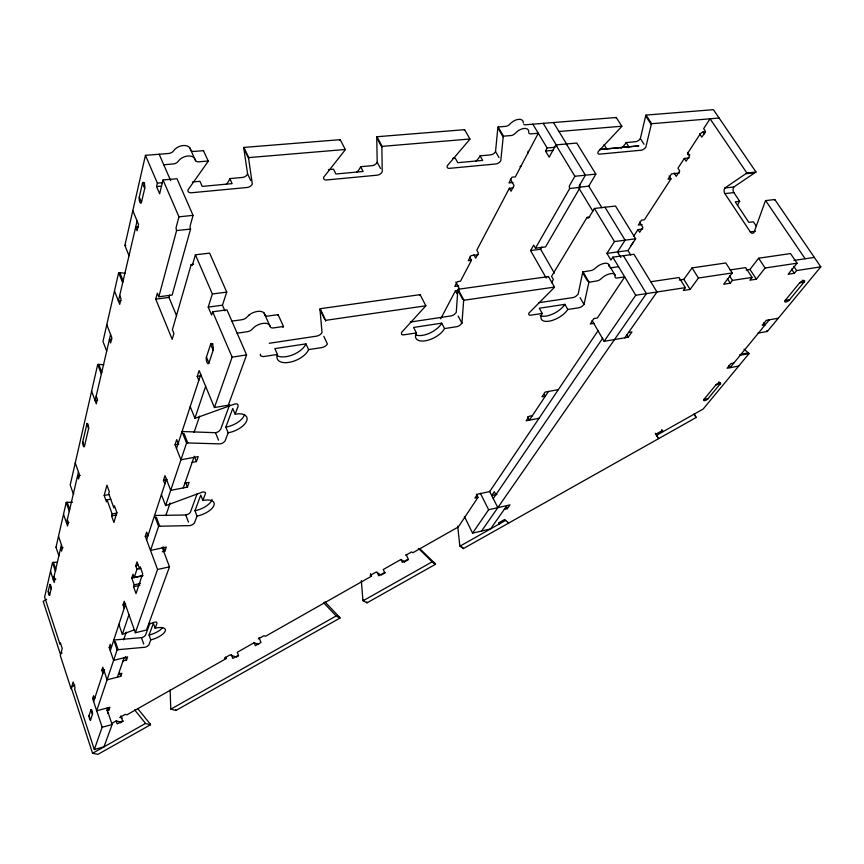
<?xml version="1.0" encoding="UTF-8"?>
<svg xmlns="http://www.w3.org/2000/svg" width="864" height="864" viewBox="0 0 864 864"><rect width="100%" height="100%" fill="white"/><g stroke="black" fill="none" stroke-linecap="round" stroke-linejoin="round"><path stroke-width="1.3" d="M594.184 323.32L590.296 323.957L593.86 318.568L597.348 318.006L624.704 276.901L617.166 277.992A4.612 2.074 -31.3 0 1 615.06 276.545A9.202 4.158 -31.1 0 0 611.842 273.521A9.202 4.158 -31.1 0 0 603.439 276.815L600.394 279.364A4.633 2.106 -31 0 1 596.711 280.962L588.881 282.301L584.021 304.452L581.688 306.601A4.514 2.02 -30.3 0 1 578.632 307.811L567.821 309.485L566.363 311.429A15.822 7.182 -29.8 0 1 547.744 321.354A15.822 7.182 -29.8 0 1 542.257 313.448L530.464 315.23A4.547 2.095 -29.5 0 1 528.973 314.744L528.757 314.366A4.547 2.095 -29.5 0 1 529.092 312.908L553.813 287.971A4.666 2.182 -30.2 0 0 554.483 287.096L548.478 276.566L458.093 289.289A4.73 2.354 -28.7 0 0 457.801 290.142L456.268 312.466L454.021 314.69A4.644 2.268 -28.1 0 1 450.781 315.954L410.346 322.045M444.539 328.579L441.72 323.147L413.597 327.445L416.383 332.942A16.448 7.992 -27.5 0 0 425.207 340.816A16.448 7.992 -27.5 0 0 444.539 328.579L456.43 326.732A4.666 2.246 -28.1 0 0 459.67 325.458L461.948 323.233L463.622 301.093A4.752 2.333 -28.6 0 1 463.925 300.251L458.093 289.289M499.046 157.626L495.547 151.589L497.826 127.861A4.331 2.452 -33 0 1 498.118 126.986L505.613 126.382A4.342 2.452 -33.1 0 0 509.987 124.038A8.64 4.849 -33.2 0 1 518.735 119.34A8.64 4.849 -33.2 0 1 523.26 122.98M498.118 126.986L503.496 136.166A4.352 2.43 -32.8 0 0 503.204 137.052L500.796 160.661A4.244 2.344 -32 0 1 495.796 163.966L449.572 168.34A4.298 2.441 -31 0 1 447.358 165.65L469.346 139.903A4.417 2.538 -32 0 0 469.93 138.996L464.605 129.676L376.952 136.728A4.471 2.722 -30.1 0 0 376.736 137.635L377.212 162.216L380.549 168.556M608.926 266.285A9.169 4.201 -31.2 0 0 605.686 263.218A9.169 4.201 -31.2 0 0 597.316 266.49L594.292 269.039A4.612 2.128 -31.1 0 1 590.63 270.637L582.8 271.933L578.113 294.246L575.802 296.395A4.493 2.052 -30.4 0 1 572.756 297.605L538.499 302.756M57.164 562.216L53.428 562.367A3.402 1.469 -18.4 0 0 52.52 562.496L44.626 597.078L59.994 644.242L60.372 642.805L62.219 648.464L60.318 655.603L71.118 688.856L73.138 681.934L75.038 687.755L74.628 689.126L94.316 749.542L103.982 746.863L112.093 724.561L106.682 708.394M58.871 555.79L55.998 547.247L66.226 502.416A3.607 1.674 -18.4 0 1 67.198 502.308L72.468 502.276M103.766 364.77L98.809 364.414A4.115 2.236 -18.9 0 0 97.708 364.478L70.211 484.985L73.321 493.916A3.694 1.739 -18.5 0 0 73.84 493.798M125.161 273.316L119.837 272.646A4.439 2.646 -19.6 0 0 118.66 272.668L102.967 341.442L106.682 351.184M129.319 255.625A4.547 2.776 -20.1 0 1 129.006 255.668L124.87 245.473L145.444 155.336L168.75 153.457A4.817 3.197 -22.5 0 0 173.578 150.822A9.558 6.307 -23 0 1 183.244 145.53A9.558 6.307 -23 0 1 190.523 149.472A4.774 3.143 -23.6 0 0 194.13 151.427L203.472 150.671L208.181 161.006A4.784 3.11 -23.7 0 1 207.727 162L187.985 189.896A4.676 2.97 -22.9 0 0 191.484 192.748L247.082 187.488A4.579 2.862 -25 0 0 252.288 183.892L248.616 158.544A4.687 2.992 -25.6 0 1 248.735 157.604L243.918 147.42L340.222 139.676L345.276 149.483A4.579 2.819 -28.6 0 1 344.747 150.433L323.73 177.206A4.46 2.7 -27.7 0 0 326.527 179.971L377.114 175.187A4.396 2.592 -29.2 0 0 382.223 171.742L381.877 147.29A4.493 2.7 -30 0 1 382.093 146.383L376.952 136.728M48.298 591.03L49.788 584.582L51.16 588.751L49.658 595.177A2.408 0.551 78.2 0 1 48.719 594.248A2.408 0.551 78.2 0 1 48.298 591.03L49.68 595.112M84.424 446.407L88.592 428.609A2.894 0.778 80.1 0 0 88.106 424.602A2.894 0.778 80.1 0 0 86.897 423.965L82.771 441.796L84.424 446.407A2.84 0.767 79.2 0 1 83.225 445.63A2.84 0.767 79.2 0 1 82.76 441.763M144.698 188.536L142.474 183.287A3.65 1.177 82.9 0 1 144.169 183.406A3.65 1.177 82.9 0 1 144.698 188.536L141.48 202.273A3.607 1.156 82.7 0 1 139.817 202.1A3.607 1.156 82.7 0 1 139.288 197.046L142.474 183.287L144.731 183.082M61.43 544.828L53.287 579.679L55.836 579.128M78.462 471.96L66.517 523.033L68.99 522.547M110.581 334.498L95.116 400.669L97.654 400.27M137.106 221L118.411 301.018L120.96 300.694M621.13 148.176A14.321 7.333 -34.2 0 0 626.162 142.571L635.526 141.718A4.082 2.063 -34.5 0 0 640.364 138.586L645.656 115.927A4.18 2.128 -35.3 0 1 646.034 115.085L713.394 109.674L755.989 172.012L733.871 186.97L733.298 188.179A3.985 2.743 88.1 0 0 733.871 192.586L739.67 201.28A13.986 9.731 87.2 0 0 737.64 205.492M646.034 115.085L651.661 123.714A4.201 2.117 -35.1 0 0 651.272 124.546L645.84 147.107A4.093 2.041 -34.4 0 1 640.991 150.239L599.821 154.127A4.136 2.128 -33.8 0 1 598.277 151.546L621.205 127.084A4.234 2.192 -34.6 0 0 621.842 126.22L616.259 117.482L525.496 124.783A4.32 2.408 -33.5 0 1 523.768 124.373M193.655 264.287L191.182 264.578L172.379 329.767L173.902 333.482L172.195 339.347L155.747 299.138L157.345 293.155L158.825 296.773L172.13 295.056L190.577 229.068A2.516 0.886 82.6 0 1 190.231 225.536L193.072 215.374L177.001 178.74L163.037 179.982L159.635 193.752L156.557 186.559L157.388 183.136L145.444 155.336M107.06 499.867L106.51 501.908L104.188 495.461L106.942 485.147L109.296 491.638L108.734 493.7L113.854 507.859L114.437 505.807L116.824 512.395L113.929 522.515L111.575 515.97L112.136 513.961L107.06 499.867L110.797 499.144M163.037 179.982L178.967 216.81L176.234 227.016A2.538 0.864 82.5 0 0 176.591 230.569L158.825 296.773M176.515 315.608L168.977 297.432L169.636 295.045M224.91 310.824L222.458 305.186L226.735 292.118L209.639 253.141L195.394 254.794L192.488 264.838A2.56 0.896 82.1 0 1 191.182 264.578M198.817 380.333L197.208 376.434L199.109 370.58L214.434 407.538L228.312 405.184L246.596 354.92L226.962 309.852L212.663 311.807L211.626 315.047L208.224 307.109L212.35 293.987L195.394 254.794M94.316 749.542L102.146 727.25L92.632 698.533L93.55 695.704L94.565 698.76M102.881 673.369L101.822 670.237L102.816 667.181L107.082 679.806L120.798 676.307L121.867 673.272L118.444 674.136M123.034 660.928L126.522 660.064L127.634 656.888L113.605 660.388L109.199 647.525L110.246 644.285L111.348 647.492M124.222 608.202L123.044 604.876L124.211 601.279L135.346 632.74L146.491 630.04L169.484 566.838L162.162 547.29M134.222 577.627L136.976 569.225L135.734 565.78L137.02 561.838L139.525 568.739L140.173 566.762L142.7 573.707L136.026 593.59L133.574 586.753L134.201 584.863L131.749 578.048L133.002 574.214L134.222 577.627L143.089 575.651M135.346 632.74L157.561 569.484L145.292 536.339L146.664 532.116L147.971 535.637M164.862 484.056L163.458 480.395L165.002 475.632L170.683 490.363L187.445 487.091L189.119 482.339L184.928 483.149M192.154 462.402L196.42 461.603L198.191 456.592L180.943 459.799L175.025 444.766L176.688 439.646L178.178 443.394M93.647 701.579L103.874 670.324M110.29 650.722L125.388 604.616M146.599 539.849L166.417 479.304M176.494 448.513L200.729 374.49M213.16 350.255A3.834 1.372 80.9 0 0 212.663 344.93A3.834 1.372 80.9 0 0 210.622 344.272L213.16 350.255L208.926 363.01A3.78 1.328 80.7 0 1 206.95 362.318A3.78 1.328 80.7 0 1 206.442 357.08L210.622 344.272L213.127 343.904M149.958 623.052L145.519 635.202L144.083 636.606A3.726 1.393 -20.4 0 1 141.458 637.675L114.772 639.922A3.812 1.436 -19.9 0 0 113.767 640.105L117.137 649.858L96.682 710.77L109.89 707.281L108.907 710.057L106.726 710.64M134.654 629.716L122.342 634.36L128.952 614.671M197.143 493.776L190.469 512.05A4.223 1.858 -21.1 0 1 189.4 513.367L188.762 513.821A4.223 1.858 -21.1 0 1 185.782 515.009L155.671 515.441A4.363 1.933 -20.4 0 0 154.537 515.581L158.598 526.37L150.509 550.444L166.331 547.052L164.873 551.178L162.259 551.74M197.035 516.11A15.174 6.674 -21.4 0 0 213.926 505.44A15.174 6.674 -21.4 0 0 202.867 500.472L205.448 493.625A4.363 1.955 -21.4 0 0 205.254 492.491L204.865 492.232A4.363 1.955 -21.4 0 0 202.262 492.134L166.806 505.224A4.45 1.998 -20.7 0 1 165.586 505.559L186.559 443.07L182.012 431.654A4.73 2.311 -21.1 0 1 183.233 431.546L215.46 432.702A4.612 2.236 -21.9 0 0 218.743 431.417L220.655 429.365L229.727 404.514M186.559 443.07A4.752 2.29 -21.2 0 1 187.79 442.951L220.061 443.891A4.622 2.203 -22 0 0 223.355 442.595L225.04 441.029L228.182 432.788A16.481 7.992 -22.3 0 0 246.726 420.822A16.481 7.992 -22.3 0 0 235.127 414.18L238.194 405.994L237.632 404.266A4.784 2.365 -22.4 0 0 234.824 403.985L196.236 417.884A4.849 2.408 -21.5 0 1 194.908 418.219L205.632 386.294M123.638 639.803L126.241 632.135M165.845 515.56L170.111 502.999M194.108 432.335L199.616 416.135M117.385 677.182L124.146 657.763M183.276 487.901L193.892 457.391M214.434 407.538L232.146 357.145L212.663 311.807M107.708 713.459L107.957 712.778M150.779 639.889L149.051 635.062L153.382 623.333L155.142 628.214A13.252 4.946 -20.6 0 1 165.229 631.066A13.252 4.946 -20.6 0 1 150.768 639.889L148.781 645.095L147.496 646.186A3.737 1.372 -20.5 0 1 144.86 647.266L118.141 649.674A3.834 1.415 -20 0 0 117.137 649.858M158.598 526.37A4.385 1.912 -20.5 0 1 159.732 526.219L189.842 525.614A4.266 1.847 -21.2 0 0 192.877 524.405L194.389 523.044L197.046 516.1L194.962 510.764L200.75 495.094L202.878 500.483M228.182 432.788L225.839 427.151L232.74 408.488L235.138 414.18M155.142 628.214L157.054 623.106L156.46 622.145A3.823 1.447 -20.6 0 0 154.116 622.242L148.651 624.337M440.716 318.805L455.436 290.812L457.79 290.477M469.724 257.062L471.474 260.291L460.48 281.221L457.304 281.653L454.777 286.47L458.719 285.93M513.13 187.866L509.36 188.255L476.798 250.182L478.386 253.076L475.708 258.152L473.818 254.696M579.69 187.142L588.762 186.17L595.858 174.118L576.742 143.046L555.876 144.904L549.191 157.183L545.497 151.038L547.15 147.982L554.958 147.28M416.383 332.942L403.402 334.897A4.763 2.344 -27 0 1 401.652 334.433L401.468 332.543L425.855 305.791L420.109 294.646L419.494 295.542M546.21 278.014L530.561 250.549L533.671 245.117L535.442 248.195L545.551 246.899L580.219 187.358A2.182 1.296 86.4 0 1 580.133 184.28M595.858 174.118L574.873 176.267L569.646 185.393A2.192 1.285 86.3 0 0 569.732 188.482L535.442 248.195M530.561 250.549L540.637 249.242L541.901 247.072M579.031 186.181L585.414 175.187L566.352 143.975M755.989 172.012L746.885 173.005L724.885 187.985L724.313 189.205A4.007 2.732 87.9 0 0 724.885 193.633L750.319 231.919A4.05 2.83 86.4 0 0 753.926 232.664L765.137 201.56A4.115 2.916 87.9 0 1 765.655 200.621L774.781 199.519L820.8 266.857L767.34 331.474L758.441 333.05A3.964 2.786 81.3 0 1 758.171 332.586M589.723 217.026L587.077 217.35L551.556 276.35L553.37 279.526L551.416 282.733M624.802 337.813L656.996 291.978L633.949 254.264L612.814 257.148L610.934 260.075L606.917 253.379L627.988 250.538L635.666 238.788L615.503 206.021L594.4 208.472L588.956 217.48A2.214 1.318 85.5 0 1 587.077 217.35M606.917 253.379L614.455 241.564L635.666 238.788M633.744 236.153L637.999 229.608L642.74 229.003M669.103 175.932L670.993 178.87L644.382 219.791L641.509 220.136L638.312 225.072L642.125 224.597M689.213 157.95L684.288 158.436L677.938 168.21L679.73 170.975L676.242 176.321L674.104 173.016M630.86 245.776L633.355 241.963M476.377 494.165L477.976 497.383L458.287 526.975L412.852 552.733L411.642 551.923L405.691 555.304M548.456 391.468L529.362 420.163L527.537 416.729M598.18 330.523L489.694 491.53L477.457 494.23L474.919 498.064L477.976 497.383M493.236 498.56L602.759 338.116M464.389 516.413L472.576 533.131L488.624 509.749L509.976 504.9L507.308 508.669L504.295 509.36M592.099 320.512L604.13 341.323L635.731 295.24L685.346 287.636L679.039 277.528L650.732 281.74M481.594 531.014L646.412 293.609L623.43 255.701M506.941 505.58L490.558 528.919L472.576 533.131M604.13 341.323L628.214 337.23L631.951 331.927L628.528 332.5M679.288 280.033L683.834 279.353L692.053 267.894L725.803 262.98L732.24 272.938L723.708 284.224L730.307 283.208L732.434 280.411L752.058 277.398L745.675 267.613L729.994 269.946M685.346 287.636L683.294 290.466L690.12 289.418L698.436 278.014L732.24 272.938M746.118 270.022L749.984 269.438L758.624 258.206L790.538 253.562L797.051 263.207L788.141 274.277L794.383 273.316L796.608 270.572L820.8 266.857M752.058 277.398L749.909 280.184L756.367 279.18L765.094 268.002L797.051 263.207M703.966 399.438L715.943 384.847A2.905 1.037 -30.3 0 1 719.021 382.871A2.905 1.037 -30.3 0 1 720.63 383.389L707.584 399.222A2.851 1.015 -30 0 1 704.398 400.669A2.851 1.015 -30 0 1 703.966 399.438L708.253 398.574M769.306 319.81L730.015 367.697L728.654 365.504M785.192 300.445L799.578 282.917A3.251 1.22 -32.6 0 1 803.034 280.66A3.251 1.22 -32.6 0 1 804.611 281.459L788.951 300.467A3.197 1.188 -32.2 0 1 785.462 302.044A3.197 1.188 -32.2 0 1 785.192 300.445L789.728 299.7M744.034 349.175L748.364 352.868A3.866 2.678 80.1 0 1 748.991 353.646L703.123 409.072L656.554 435.326L655.322 433.199M162.529 627.804L160.25 629.953A13.23 4.979 -20.6 0 1 149.051 635.062M249.005 315.068L246.121 317.909A5.162 2.819 -23.3 0 1 241.877 319.734L231.876 321.138M46.678 599.314L43.2 601.387L60.307 654.016L62.132 652.946M74.844 685.184L71.129 687.323L92.567 753.3L97.988 754.326L150.552 724.734A3.424 2.851 -72.2 0 0 150.142 723.935M258.293 638.906L263.974 635.688L265.464 636.293L371.531 576.158L370.44 573.696M111.564 723.546L116.176 720.932L121.457 722.164M225.482 657.148L226.055 658.638L126.986 714.798L125.226 714.377L119.804 717.444L122.148 718.006M258.671 644.468L254.156 642.708L237.265 652.277L238.41 655.258L232.794 658.444L231.368 654.728M404.654 561.805L400.993 559.462L383.281 569.495L384.62 572.454L378.734 575.791L377.082 572.098M120.118 722.92L123.476 721.019M236.293 657.137L238.626 655.819M381.208 575.078L385.376 572.713M404.233 562.043L408.434 559.667M92.567 753.3L145.411 723.503L150.552 724.734M170.921 709.117L335.988 616.064L340.049 618.03L175.921 710.446L170.921 709.117A3.445 2.905 -71 0 1 170.726 708.188L170.165 690.066M363.128 600.75L432.022 561.913L435.51 564.268L367.038 602.834L363.128 600.75A3.488 3.143 -63.1 0 1 362.88 599.832L361.336 580.64M457.704 526.111L459.734 545.206A3.532 3.262 -53.6 0 0 460.015 546.134L505.667 520.398M460.015 546.134L463.331 548.608L696.146 417.506L694.321 414.04M119.686 624.24L118.886 624.467L122.342 634.36M102.146 727.25L112.093 724.561M92.632 698.533L95.105 697.885M101.822 670.237L104.382 669.589M109.199 647.525L111.532 646.952M123.044 604.876L125.669 604.271M134.201 584.863L140.508 583.438M133.574 586.753L139.871 585.338M157.561 569.484L169.484 566.838M496.919 494.392L491.713 495.547L494.327 491.702L495.85 494.726M131.749 578.048L141.836 575.802M136.976 569.225L140.81 568.372M135.734 565.78L138.283 565.229M145.292 536.339L147.766 535.82M63.115 547.711L60.631 548.219L61.603 551.102L62.402 547.711L58.514 536.22M111.575 515.97L116.564 514.976M112.136 513.961L117.137 512.957M539.06 418.262L526.111 420.8L529.092 416.308L532.354 415.681M715.943 384.847L720.263 383.994L718.891 381.758M163.458 480.395L167.206 479.671M104.188 495.461L109.145 494.5M738.742 366.034L727.088 368.248L730.858 363.647L733.784 363.096M80.212 475.427L77.533 475.924L78.602 478.958L79.531 474.995L75.244 462.888M741.042 354.229L748.364 352.868M748.991 353.646L740.21 355.277A3.877 2.668 80.1 0 0 739.746 354.672M558.349 389.632L545.141 392.094L542.03 396.792L545.335 396.176L544.46 394.567M175.025 444.766L178.902 444.064M778.27 318.254L766.303 320.328L762.221 325.307L765.223 324.788L763.895 322.726M197.208 376.434L200.945 375.84M799.578 282.917L804.157 282.193L802.742 280.098M308.599 349.628L305.953 343.872L274.849 348.624L277.463 354.456A17.248 8.856 -24.3 0 0 288.824 362.405A17.248 8.856 -24.3 0 0 308.61 349.628L321.743 347.598A4.925 2.516 -25 0 0 327.38 343.948L323.806 336.323M567.821 309.485L564.883 304.344L539.32 308.243L542.236 313.448M232.146 357.145L246.596 354.92M277.463 354.456L263.088 356.627L260.604 355.774A5.033 2.614 -23.5 0 1 260.485 354.24M269.212 343.278L316.418 336.172A4.903 2.538 -25 0 0 322.024 332.521L320.004 309.582A4.946 2.624 -25.5 0 1 320.198 308.707L420.109 294.646M793.984 260.42L814.331 257.396M237.136 333.202L247.158 331.744A5.184 2.786 -23.3 0 0 251.424 329.908L254.329 327.078A10.282 5.497 -23.6 0 1 264.222 323.276A10.282 5.497 -23.6 0 1 270.119 326.398A5.141 2.743 -24.1 0 0 273.704 327.888L283.478 326.462L278.089 314.636L268.348 316.008A5.108 2.776 -24 0 1 264.751 314.485A10.238 5.562 -23.6 0 0 258.854 311.299A10.238 5.562 -23.6 0 0 249.005 315.079M325.501 321.203A4.968 2.592 -25.5 0 1 325.696 320.339L425.855 305.791M463.925 300.251L554.494 287.096M618.57 266.706L611.042 267.764A4.59 2.095 -31.4 0 1 610.06 267.786M111.78 339.336L109.372 339.671L110.635 342.954L111.856 337.792L106.79 324.67M750.319 231.919L755.482 231.228M208.224 307.109L222.458 305.186M212.35 293.987L226.735 292.118M471.474 260.291L468.256 260.712L470.891 255.679L478.321 254.718M155.747 299.138L168.977 297.432M739.67 201.28L735.188 201.82L748.894 222.394L753.397 221.81L756.367 226.249M724.885 193.633L733.871 192.586M724.885 187.985L733.871 186.97M746.226 173.696L753.818 172.865M176.591 230.569L190.577 229.068M569.732 188.482L580.219 187.358M670.993 178.87L668.066 179.183L671.512 173.869L679.331 173.048M138.272 227.027L135.637 227.297L137.063 230.753L138.542 224.478L132.818 210.654M512.978 182.52L508.961 182.93L511.952 177.206L515.344 176.861L538.283 133.25L530.928 133.866A4.342 2.398 -33.4 0 1 528.703 132.084A8.672 4.806 -33.1 0 0 524.189 128.477A8.672 4.806 -33.1 0 0 515.398 133.186A4.363 2.441 -33 0 1 511.002 135.54L503.496 136.166M178.967 216.81L193.072 215.374M599.724 149.537L638.852 145.865L599.519 149.558M156.557 186.559L161.568 186.106M545.497 151.038L553.295 150.325M157.388 183.136L162.421 182.682M226.141 184.388A16.092 10.228 -23.9 0 0 229.792 178.589L242.395 177.444A4.558 2.884 -25 0 0 247.579 173.858L243.81 148.37A4.666 3.013 -25.7 0 1 243.918 147.42M356.692 172.271A15.39 9.288 -28.4 0 0 360.644 166.698L372.136 165.661A4.374 2.614 -29.2 0 0 377.212 162.216M475.87 161.212A14.861 8.402 -31.5 0 0 480.071 155.844L490.568 154.894A4.234 2.365 -32.1 0 0 495.547 151.589M452.682 158.328L455.22 158.101L457.801 162.702L482.663 160.391L480.071 155.844M328.46 169.603L333.472 169.171L335.912 173.999L363.128 171.482L360.644 166.698M192.424 181.958L199.93 181.31L202.208 186.397L232.114 183.622L229.792 178.589M163.75 164.754L173.351 163.944A4.838 3.175 -22.6 0 0 177.347 162.248L179.95 159.365A9.601 6.275 -23 0 1 194.432 158.166L195.599 160.726A4.795 3.121 -23.6 0 0 198.806 161.806L208.181 161.006M248.735 157.604L345.276 149.483M382.093 146.383L469.93 138.996M558.965 131.501L621.842 126.22M651.661 123.714L719.107 118.033M226.055 658.638L224.478 658.076L230.094 654.901L234.76 656.575M276.901 355.536L278.521 356.27A17.204 8.91 -24.2 0 0 294.138 354.251A17.204 8.91 -24.2 0 0 305.953 343.872M336.863 615.935L338.882 616.918M362.88 599.832L364.187 600.523M371.531 576.158L370.246 575.402L376.132 572.065L379.944 574.333M432.086 561.524L433.253 562.313M433.825 562.712L434.992 563.49A3.488 3.208 -57.3 0 1 435.51 564.268M459.734 545.206L460.847 546.037M461.398 546.448L461.948 546.869M499.522 523.865L498.485 522.979L504.641 519.502L508.702 523.066L507.946 522.396M420.368 549.245L434.992 563.49M418.424 548.392L431.492 561.136A3.51 3.218 -57.6 0 1 432.022 561.913M324.961 601.873L339.563 617.242A3.456 3.089 -65.2 0 1 340.049 618.03M323.557 602.683L335.502 615.276A3.478 3.11 -65 0 1 335.988 616.064M138.186 709.182L150.142 723.935M134.59 709.841L145.001 722.704A3.434 2.862 -71.8 0 1 145.411 723.503M746.885 173.005L710.068 118.8L703.663 128.639L705.553 131.447L701.838 137.128L699.602 133.79M765.644 200.621L805.14 258.768M793.746 266.317L796.608 270.572M702.961 131.706L704.452 133.931M791.532 269.06L794.383 273.316M758.624 258.206L765.094 268.002M687.496 152.41L689.688 155.736L686.113 161.212L684.288 158.436M749.984 269.438L756.367 279.18M646.585 117.364L651.272 124.546M729.605 276.016L732.434 280.411M640.364 138.586L644.015 144.256M727.488 278.824L730.307 283.208M626.162 142.571L628.884 146.837A14.342 7.301 -34.1 0 1 628.301 147.733M692.053 267.894L698.436 278.014M658.627 438.631L655.852 434.214L662.31 430.574L663.001 431.698L661.716 429.494M656.554 435.326L658.109 437.81M604.033 144.58L606.733 148.889M683.834 279.353L690.12 289.418M639.511 222.026L642.859 227.416L639.673 232.297L637.999 229.608M553.478 122.526L567.194 144.99M604.994 207.241L625.104 240.17L617.501 251.953L620.86 257.504M588.762 186.17L601.895 207.727M627.988 250.538L630.688 254.956M543.197 123.358L556.87 145.919M555.876 144.904L574.873 176.267M594.4 208.472L614.455 241.564M579.074 188.428L592.855 211.216M532.829 124.189L547.15 147.982M612.814 257.148L635.731 295.24M608.915 264.87L615.06 275.141M694.105 414.094L696.146 417.506M626.908 335.005L628.214 337.23M582.93 271.717L589 282.085M498.712 129.384L503.204 137.052M582.552 272.538L587.606 281.167M580.079 297.637L584.021 304.452M510.311 179.086L514.058 185.566L511.067 191.236L509.36 188.255M540.637 249.242L554.375 273.164M455.825 282.064L459.464 288.889L456.948 293.652L455.436 290.812M377.59 139.244L381.877 147.29M457.801 290.142L462.65 299.268M458.158 316.04L461.948 323.233M506.174 506.412L507.308 508.669M489.564 491.27L497.815 507.654M480.395 493.29L488.624 509.749M320.198 308.707L325.696 320.339M244.609 150.055L248.616 158.544M320.004 309.582L324.583 319.259M247.579 173.858L250.711 180.533M406.188 554.526L408.283 559.051L402.343 562.41L400.993 559.462M189.745 147.755L195.599 160.726M264.06 312.973L270.108 326.398M159.17 154.235L170.694 180.684M139.288 197.046L141.48 202.273M206.431 357.07L208.926 363.01M215.46 432.702L218.527 440.154M190.21 406.631L194.908 418.219M194.281 456.246L196.42 461.603M119.837 272.646L123.185 281.027M183.989 433.436L187.79 442.951M118.66 272.668L122.677 282.744M259.027 637.535L260.982 642.481L255.323 645.678L254.156 642.708M119.707 295.477L121.036 298.825L119.729 304.366L114.469 291.028M185.652 482.501L187.445 487.091M185.738 515.03L188.471 522.083M161.406 494.608L165.586 505.559M98.809 364.414L101.822 372.416M156.352 517.234L159.732 526.219M97.708 364.478L101.326 374.101M163.274 546.923L164.873 551.178M96.196 396.058L97.373 399.244L96.293 403.844L91.616 391.198M86.886 423.943L88.592 428.609M141.458 637.675L143.726 644.058M125.334 656.64L126.522 660.064M67.198 502.308L69.736 509.652M115.333 641.542L118.141 649.674M66.226 502.416L69.271 511.25M67.36 519.448L68.364 522.385L67.522 525.971L63.515 514.285M119.642 672.937L120.798 676.307M120.906 715.9L122.591 720.857L117.18 723.924L116.176 720.932M108.065 707.53L108.907 710.057M53.428 562.367L55.771 569.387M52.52 562.496L55.328 570.931A3.413 1.447 -18.5 0 1 55.793 570.845M54.022 576.526L54.95 579.344L54.216 582.487L50.512 571.298M90.925 709.884L92.426 714.442M774.5 199.951A4.104 2.927 88.1 0 1 774.781 199.519M767.34 331.474A3.942 2.808 81.4 0 1 766.854 330.491M463.331 548.608A3.499 3.24 -53.2 0 1 463.05 547.69M367.038 602.834A3.467 3.132 -63.1 0 1 366.779 601.906M175.921 710.446A3.424 2.894 -71.1 0 1 175.748 709.765M521.186 165.748A3.143 1.739 86.5 0 1 519.988 166.644M528.098 151.2A3.175 1.771 86.9 0 1 527.666 153.436M56.473 547.128A3.456 1.523 -18.4 0 1 55.998 547.247M125.82 245.3A4.536 2.786 -20 0 1 124.87 245.473M203.472 150.671A4.763 3.132 -23.7 0 1 203.396 150.919M340.222 139.676A4.558 2.84 -28.7 0 1 339.854 140.389M464.605 129.676A4.406 2.56 -32.1 0 1 464.357 130.129M616.259 117.482A4.223 2.214 -34.8 0 1 615.967 117.914M689.688 154.559A3.002 1.436 -34.7 0 1 687.852 152.95L699.97 134.33A3.056 1.469 -35.2 0 1 703.134 132.084A3.056 1.469 -35.2 0 1 704.819 133.132M283.478 326.462A5.098 2.711 -24.1 0 1 282.938 327.402M278.089 314.636A5.076 2.743 -24.1 0 1 277.722 315.338M441.72 323.147A16.373 8.024 -27.5 0 1 437.508 328.212L433.328 331.258A16.373 8.024 -27.5 0 1 415.746 334.908M548.478 276.566A4.644 2.214 -30.3 0 1 548.176 277.009M564.883 304.344A15.865 7.268 -29.9 0 1 560.434 309.236L558.446 310.77A15.79 7.225 -29.9 0 1 540.119 315.565M211.972 499.543A15.12 6.707 -21.3 0 1 207.878 504.9L206.096 506.196A15.12 6.707 -21.3 0 1 194.983 510.754M244.544 414.515A16.416 8.024 -22.3 0 1 239.922 420.768L237.956 422.237A16.416 8.024 -22.3 0 1 225.86 427.14M90.59 719.971A2.538 0.594 77 0 1 89.51 718.718A2.538 0.594 77 0 1 89.1 715.446M49.777 584.647A2.43 0.551 78.2 0 1 50.728 585.576A2.43 0.551 78.2 0 1 51.149 588.816M90.968 709.765L89.068 715.576L90.547 720.101L92.47 714.312A2.56 0.605 77 0 0 92.059 711.007A2.56 0.605 77 0 0 90.968 709.765"/></g></svg>
